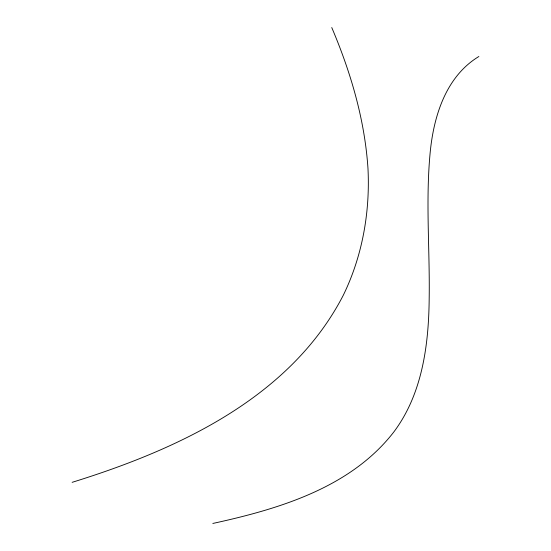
<?xml version="1.0" encoding="UTF-8"?>
<svg xmlns="http://www.w3.org/2000/svg" width="551" height="551" viewBox="0 0 551 551"><rect width="100%" height="100%" fill="white"/><g stroke="black" fill="none" stroke-linecap="round" stroke-linejoin="round"><path stroke-width="0.83" d="M478.867 56.505C445.298 76.864 433.272 117.528 429.994 154.432C425.661 202.059 429.856 249.879 429.195 297.595C428.795 344.217 422.569 393.648 393.786 432.018C350.581 487.766 278.868 509.041 212.824 523.45M72.133 482.332C177.415 449.63 290.101 398.111 343.232 295.364C362.413 256.07 370.169 212.066 367.978 168.523C364.755 119.732 350.794 72.388 331.757 27.55"/></g></svg>
